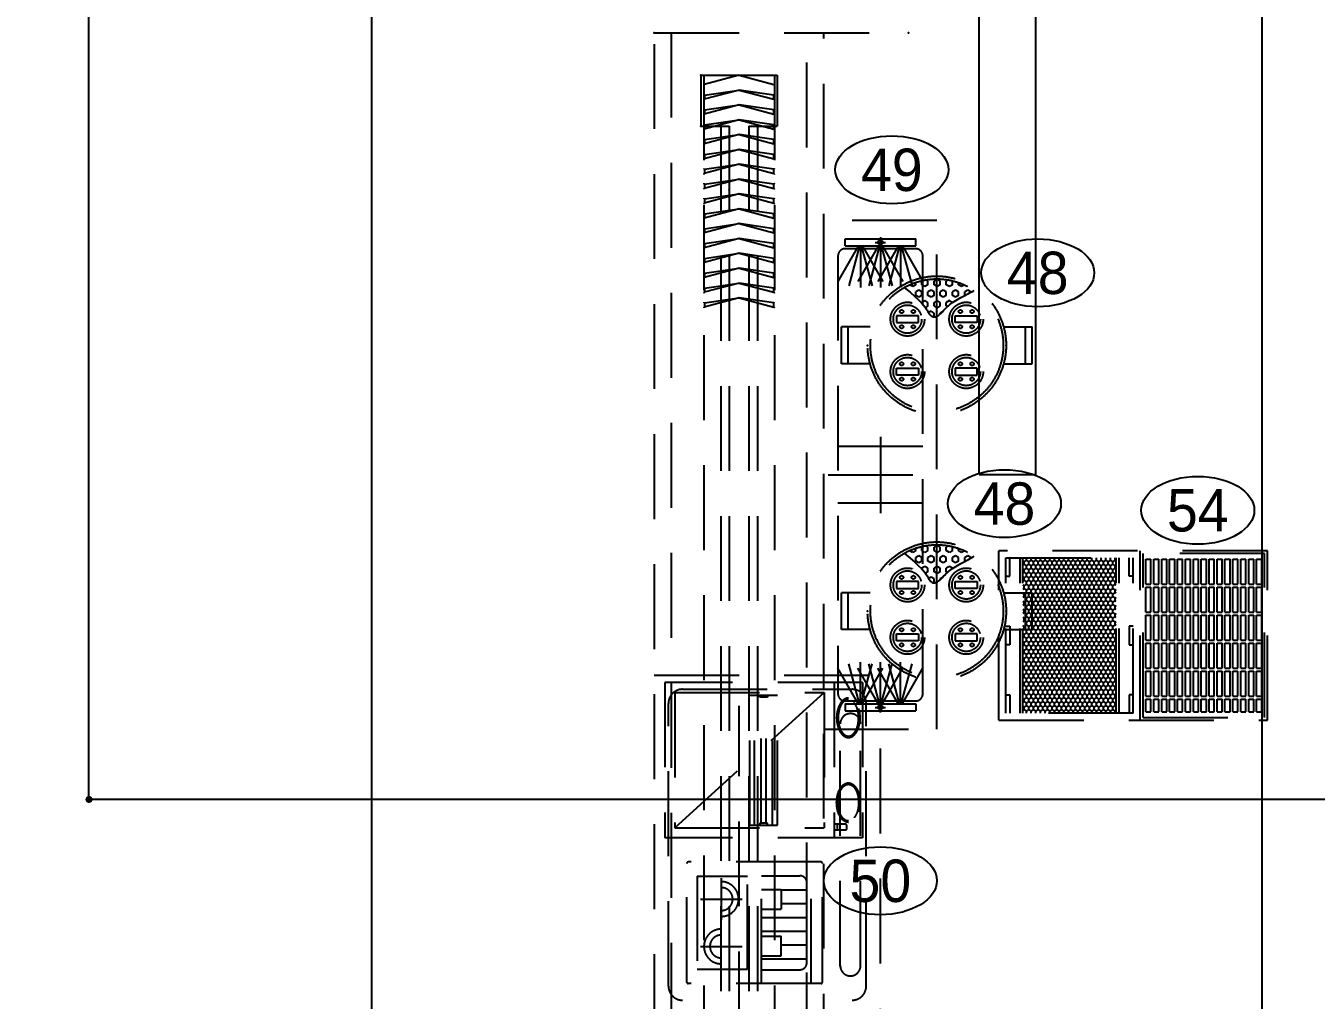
# Model space of a CAD drawing. Header units: millimetres. Extents: x 0 to 253659, y 0 to 59400.
# Drawn here: x 50775 to 55341, y 40899 to 44347 of the extents above; entities that cross this region are included whole.
import ezdxf
from ezdxf.enums import TextEntityAlignment as Align

# ---------------------------------------------------------------- set-up
doc = ezdxf.new("R2010")
doc.units = ezdxf.units.MM
doc.header["$LTSCALE"] = 200
doc.header["$MEASUREMENT"] = 0
doc.linetypes.add('HID', pattern=[2.3, 1.5, -0.8])
doc.layers.get('0').update_dxf_attribs({"linetype": 'CONTINUOUS'})
doc.layers.get('DEFPOINTS').update_dxf_attribs({"linetype": 'CONTINUOUS'})
for name, color, linetype in [('1', 1, 'CONTINUOUS'), ('DIM', 6, 'CONTINUOUS'), ('TR', 6, 'CONTINUOUS'), ('주방기구(기존)', 8, 'HID'), ('주방기구-기호', 9, 'CONTINUOUS')]:
    doc.layers.add(name, color=color, linetype=linetype)
doc.layers.add('x', color=161, linetype='CONTINUOUS', plot=False)
doc.styles.get("Standard").update_dxf_attribs({"font": ''})
doc.styles.add('돋움체', font='gulim.ttc')
doc.styles.get('Standard').set_extended_font_data('Gulim')
doc.dimstyles.new('50-1', dxfattribs={"dimscale": 50, "dimtxt": 3, "dimasz": 0.5, "dimexe": 0, "dimexo": 0, "dimgap": 1, "dimtad": 1, "dimdec": 0, "dimzin": 0, "dimdsep": 46, "dimtxsty": '돋움체', "dimblk1": 'DOT', "dimblk2": 'DOT', "dimsah": 1, "dimcen": 0.5, "dimdle": 1.5, "dimclrd": 4, "dimclre": 4, "dimclrt": 7, "dimadec": 0, "dimazin": 0, "dimtfac": 1, "dimtdec": 0, "dimtix": 1, "dimtmove": 2, "dimatfit": 3, "dimfxl": 1, "dimtolj": 1, "dimtzin": 0, "dimarcsym": 0})

# ---------------------------------------------------------------- blocks, each defined once
blk = doc.blocks.new('_DOT')
at = {"color": 0, "linetype": 'ByBlock'}
blk.add_line((-0.5, 0), (-1, 0), dxfattribs=at)
at = {"color": 0, "linetype": 'ByBlock', "const_width": 0.5}
blk.add_lwpolyline([(-0.25, 0, 1), (0.25, 0, 1)], format="xyb", close=True, dxfattribs=at)
blk = doc.blocks.new('*D6318')
at = {"layer": 'DEFPOINTS', "color": 0}
for p in [(50998.9, 49609.7), (51998.9, 49609.7), (51998.9, 41609.7)]:
    blk.add_point(p, dxfattribs=at)
at = {"layer": 'DIM', "color": 4, "lineweight": -2}
for p, q in [((51998.9, 49609.7), (50998.9, 49609.7)), ((50998.9, 41634.7), (50998.9, 49584.7)), ((51998.9, 41609.7), (50998.9, 41609.7))]:
    blk.add_line(p, q, dxfattribs=at)
at = {"layer": 'DIM', "color": 4, "linetype": 'ByBlock', "lineweight": -2, "xscale": 25, "yscale": 25, "zscale": 25}
for p, rotation in [((50998.9, 49609.7), 90), ((50998.9, 41609.7), 270)]:
    blk.add_blockref('_DOT', p, dxfattribs=dict(at, rotation=rotation))
at = {"layer": 'DIM', "color": 7, "insert": (50873.8, 45609.7), "char_height": 150, "attachment_point": 5, "rotation": 90, "style": '돋움체'}
blk.add_mtext('\\A1;8000', dxfattribs=at)
blk = doc.blocks.new('번호48', base_point=(180400.3, 159032.8))
at = {"color": 4}
blk.add_ellipse((180400.3, 159032.8), major_axis=(200, 0), ratio=0.6, dxfattribs=at)
blk.add_text('48', height=150).set_placement((180400.3, 159032.8), align=Align.MIDDLE_CENTER)
blk = doc.blocks.new('번호49', base_point=(180400.4, 159515.1))
at = {"color": 4}
blk.add_ellipse((180400.4, 159515.1), major_axis=(200, 0), ratio=0.6, dxfattribs=at)
blk.add_text('49', height=150).set_placement((180400.4, 159515.1), align=Align.MIDDLE_CENTER)
blk = doc.blocks.new('번호50', base_point=(180000.4, 157877.1))
at = {"color": 4}
blk.add_ellipse((180000.4, 157877.1), major_axis=(200, 0), ratio=0.6, dxfattribs=at)
blk.add_text('50', height=150).set_placement((180000.4, 157877.1), align=Align.MIDDLE_CENTER)
blk = doc.blocks.new('번호54', base_point=(180894.8, 159446.8))
at = {"color": 4}
blk.add_ellipse((180894.8, 159446.8), major_axis=(200, 0), ratio=0.6, dxfattribs=at)
blk.add_text('54', height=150).set_placement((180894.8, 159446.8), align=Align.MIDDLE_CENTER)

msp = doc.modelspace()

# ---------------------------------------------------------------- hatches: boundary and pattern name
at = {"layer": '주방기구(기존)'}
h = msp.add_hatch(dxfattribs=at)
h.set_pattern_fill('HEX', color=256, scale=100, angle=90, style=0)
h.set_pattern_definition([(90, (53815.71, 41968.07), (-21.65064, 1e-15), [12.5, -25]), (210, (53815.71, 41968.07), (10.82532, -18.75), [12.5, -25]), (150, (53815.71, 41980.57), (-10.82532, -18.75), [12.5, -25])])
h.paths.add_polyline_path([(53883.458, 43421.012), (53904.375, 43403.825), (53921.097, 43389.3), (53934.176, 43377.127), (53944.166, 43366.996), (53951.62, 43358.597), (53957.091, 43351.619), (53961.131, 43345.752), (53964.295, 43340.686), (53967.053, 43336.162), (53969.553, 43332.123), (53971.864, 43328.564), (53974.05, 43325.48), (53976.179, 43322.864), (53978.319, 43320.712), (53980.535, 43319.018), (53982.894, 43317.777), (53985.449, 43316.985), (53988.197, 43316.651), (53991.117, 43316.783), (53994.191, 43317.391), (53997.402, 43318.487), (54000.729, 43320.078), (54004.156, 43322.176), (54007.662, 43324.79), (54011.235, 43327.912), (54014.889, 43331.465), (54018.641, 43335.354), (54022.511, 43339.482), (54026.516, 43343.755), (54030.676, 43348.077), (54035.008, 43352.353), (54039.533, 43356.488), (54044.266, 43360.41), (54049.217, 43364.14), (54054.395, 43367.725), (54059.808, 43371.209), (54065.465, 43374.639), (54071.372, 43378.059), (54077.54, 43381.516), (54083.975, 43385.054), (54090.656, 43388.697), (54097.441, 43392.383), (54104.159, 43396.026), (54110.638, 43399.542), (54116.706, 43402.846), (54122.192, 43405.852), (54126.924, 43408.477), (54130.73, 43410.635, 0.15024109), (53998.718, 43451.219, 0.12886223), (53883.458, 43421.012)])
h = msp.add_hatch(dxfattribs=at)
h.set_pattern_fill('HEX', color=256, scale=100, angle=90, style=0)
h.set_pattern_definition([(90, (53815.71, 41027.59), (-21.65064, 1e-15), [12.5, -25]), (210, (53815.71, 41027.59), (10.82532, -18.75), [12.5, -25]), (150, (53815.71, 41040.09), (-10.82532, -18.75), [12.5, -25])])
h.paths.add_polyline_path([(53883.458, 42480.531), (53904.375, 42463.344), (53921.097, 42448.82), (53934.176, 42436.647), (53944.166, 42426.516), (53951.62, 42418.116), (53957.091, 42411.138), (53961.131, 42405.271), (53964.295, 42400.205), (53967.053, 42395.681), (53969.553, 42391.642), (53971.864, 42388.083), (53974.05, 42384.999), (53976.179, 42382.384), (53978.319, 42380.232), (53980.535, 42378.538), (53982.894, 42377.296), (53985.449, 42376.505), (53988.197, 42376.17), (53991.117, 42376.302), (53994.191, 42376.911), (53997.402, 42378.006), (54000.729, 42379.598), (54004.156, 42381.695), (54007.662, 42384.309), (54011.235, 42387.432), (54014.889, 42390.985), (54018.641, 42394.873), (54022.511, 42399.001), (54026.516, 42403.274), (54030.676, 42407.596), (54035.008, 42411.873), (54039.533, 42416.007), (54044.266, 42419.929), (54049.217, 42423.66), (54054.395, 42427.244), (54059.808, 42430.729), (54065.465, 42434.158), (54071.372, 42437.579), (54077.54, 42441.035), (54083.975, 42444.573), (54090.656, 42448.217), (54097.441, 42451.902), (54104.159, 42455.546), (54110.638, 42459.062), (54116.706, 42462.365), (54122.192, 42465.372), (54126.924, 42467.997), (54130.73, 42470.155, 0.15024109), (53998.718, 42510.738, 0.12886223), (53883.458, 42480.531)])
h = msp.add_hatch(dxfattribs=at)
h.set_pattern_fill('HONEY', color=256, scale=3, angle=90, style=0)
h.set_pattern_definition([(90, (55973.923, 40383.626), (-8.24889, 14.2875), [9.525, -19.05]), (210, (55973.923, 40383.626), (-8.248893, -14.287498), [9.525, -19.05]), (150, (55973.923, 40383.626), (-16.497783, 2e-06), [-19.05, 9.525])])
h.paths.add_polyline_path([(54633.187, 42464.695), (54303.187, 42464.695), (54303.187, 41914.695), (54633.187, 41914.695), (54633.187, 42464.695)])

# ---------------------------------------------------------------- linework, layer by layer
at = {"layer": '1'}
for p, q in [((55148.859, 53409.695), (55148.859, 39609.695)), ((73898.859, 41609.695), (51998.859, 41609.695))]:
    msp.add_line(p, q, dxfattribs=at)
at = {"layer": 'TR'}
for p, q in [((54348.859, 42759.695), (54348.859, 50159.695)), ((54148.859, 42759.695), (54148.859, 45059.695)), ((54148.859, 42759.695), (54348.859, 42759.695))]:
    msp.add_line(p, q, dxfattribs=at)
at = {"layer": 'x'}
msp.add_lwpolyline([(73898.859, 40609.695), (73898.859, 53409.695), (51998.859, 53409.695), (51998.859, 40609.695), (73898.859, 40609.695)], dxfattribs=at)
at = {"layer": '주방기구(기존)'}
for p, q in [((52998.859, 46121.787), (52998.859, 38321.787)), ((53898.859, 46121.787), (53898.859, 44321.787)), ((52998.859, 44321.787), (53898.859, 44321.787)), ((53058.859, 44321.787), (53058.859, 38396.787)), ((53538.859, 38396.787), (53538.859, 44321.787)), ((53598.859, 38321.787), (53598.859, 44321.787)), ((53163.859, 44171.787), (53163.859, 43991.787)), ((53163.859, 44171.787), (53433.859, 44171.787)), ((53173.859, 44171.787), (53173.859, 38471.787)), ((53298.859, 44171.787), (53175.512, 44139.163)), ((53298.859, 44171.787), (53422.206, 44139.163)), ((53423.859, 44171.787), (53423.859, 38471.787)), ((53433.859, 44171.787), (53433.859, 43991.787)), ((53298.859, 44119.287), (53175.512, 44086.663)), ((53176.051, 44101.542), (53298.859, 44119.287)), ((53298.859, 44119.287), (53422.206, 44086.663)), ((53421.667, 44101.542), (53298.859, 44119.287)), ((53298.859, 44066.787), (53175.512, 44034.163)), ((53176.051, 44049.042), (53298.859, 44066.787)), ((53176.859, 44101.659), (53176.859, 44087.019)), ((53421.667, 44049.042), (53298.859, 44066.787)), ((53298.859, 44066.787), (53422.206, 44034.163)), ((53420.859, 44101.659), (53420.859, 44087.019)), ((53298.859, 44014.287), (53175.512, 43981.663)), ((53176.051, 43996.542), (53298.859, 44014.287)), ((53176.859, 44049.159), (53176.859, 44034.519)), ((53421.667, 43996.542), (53298.859, 44014.287)), ((53298.859, 44014.287), (53422.206, 43981.663)), ((53420.859, 44049.159), (53420.859, 44034.519)), ((53163.859, 43991.787), (53263.859, 43991.787)), ((53176.859, 43996.659), (53176.859, 43982.019)), ((53233.859, 43991.787), (53233.859, 38471.787)), ((53263.859, 43991.787), (53263.859, 38471.787)), ((53333.859, 43991.787), (53333.859, 38471.787)), ((53333.859, 43991.787), (53433.859, 43991.787)), ((53363.859, 43991.787), (53363.859, 38471.787)), ((53420.859, 43996.659), (53420.859, 43982.019)), ((53298.859, 43961.787), (53175.512, 43929.163)), ((53176.051, 43944.042), (53298.859, 43961.787)), ((53176.859, 43944.159), (53176.859, 43929.519)), ((53298.859, 43961.787), (53422.206, 43929.163)), ((53421.667, 43944.042), (53298.859, 43961.787)), ((53420.859, 43944.159), (53420.859, 43929.519)), ((53298.859, 43909.287), (53175.512, 43876.663)), ((53176.051, 43891.542), (53298.859, 43909.287)), ((53176.859, 43891.659), (53176.859, 43877.019)), ((53421.667, 43891.542), (53298.859, 43909.287)), ((53298.859, 43909.287), (53422.206, 43876.663)), ((53420.859, 43891.659), (53420.859, 43877.019)), ((53298.859, 43856.787), (53175.512, 43824.163)), ((53176.051, 43839.042), (53298.859, 43856.787)), ((53176.859, 43839.159), (53176.859, 43824.519)), ((53421.667, 43839.042), (53298.859, 43856.787)), ((53298.859, 43856.787), (53422.206, 43824.163)), ((53420.859, 43839.159), (53420.859, 43824.519)), ((53298.859, 43804.287), (53175.512, 43771.663)), ((53176.051, 43786.542), (53298.859, 43804.287)), ((53176.859, 43786.659), (53176.859, 43772.019)), ((53298.859, 43804.287), (53422.206, 43771.663)), ((53421.667, 43786.542), (53298.859, 43804.287)), ((53420.859, 43786.659), (53420.859, 43772.019)), ((53298.859, 43751.787), (53175.512, 43719.163)), ((53176.051, 43734.042), (53298.859, 43751.787)), ((53298.859, 43751.787), (53422.206, 43719.163)), ((53421.667, 43734.042), (53298.859, 43751.787)), ((53298.859, 43699.287), (53175.512, 43666.663)), ((53176.051, 43681.542), (53298.859, 43699.287)), ((53176.859, 43734.159), (53176.859, 43719.519)), ((53421.667, 43681.542), (53298.859, 43699.287)), ((53298.859, 43699.287), (53422.206, 43666.663)), ((53420.859, 43734.159), (53420.859, 43719.519)), ((53298.859, 43646.787), (53175.512, 43614.163)), ((53176.051, 43629.042), (53298.859, 43646.787)), ((53176.859, 43681.659), (53176.859, 43667.019)), ((53421.667, 43629.042), (53298.859, 43646.787)), ((53298.859, 43646.787), (53422.206, 43614.163)), ((53420.859, 43681.659), (53420.859, 43667.019)), ((53998.859, 43657.947), (53598.859, 43657.947)), ((53998.859, 41857.947), (53998.859, 43657.947)), ((53176.859, 43629.159), (53176.859, 43614.519)), ((53420.859, 43629.159), (53420.859, 43614.519)), ((53298.859, 43594.287), (53175.512, 43561.663)), ((53176.051, 43576.542), (53298.859, 43594.287)), ((53176.859, 43576.659), (53176.859, 43562.019)), ((53298.859, 43594.287), (53422.206, 43561.663)), ((53421.667, 43576.542), (53298.859, 43594.287)), ((53420.859, 43576.659), (53420.859, 43562.019)), ((53721.77, 43569.621), (53648.274, 43442.323)), ((53673.859, 43567.946), (53673.859, 43592.946)), ((53673.859, 43592.946), (53923.859, 43592.946)), ((53673.859, 43567.946), (53923.859, 43567.946)), ((53923.859, 43557.946), (53673.859, 43557.946)), ((53724.785, 43568.372), (53686.741, 43426.39)), ((53792.609, 43569.621), (53719.114, 43442.323)), ((53728.02, 43567.946), (53728.02, 43420.955)), ((53731.255, 43568.372), (53769.299, 43426.39)), ((53734.27, 43569.621), (53807.765, 43442.323)), ((53795.624, 43568.372), (53757.58, 43426.39)), ((53780.859, 43580.446), (53816.859, 43580.446)), ((53863.448, 43569.621), (53789.953, 43442.323)), ((53798.859, 43598.446), (53798.859, 43420.955)), ((53802.094, 43568.372), (53840.138, 43426.39)), ((53805.109, 43569.621), (53878.604, 43442.323)), ((53866.463, 43568.372), (53828.419, 43426.39)), ((53869.698, 43567.946), (53869.698, 43420.955)), ((53872.933, 43568.372), (53910.977, 43426.39)), ((53875.948, 43569.621), (53949.444, 43442.323)), ((53923.859, 43567.946), (53923.859, 43592.946)), ((53298.859, 43541.787), (53175.512, 43509.163)), ((53176.051, 43524.042), (53298.859, 43541.787)), ((53176.859, 43524.159), (53176.859, 43509.519)), ((53421.667, 43524.042), (53298.859, 43541.787)), ((53298.859, 43541.787), (53422.206, 43509.163)), ((53420.859, 43524.159), (53420.859, 43509.519)), ((53648.859, 43532.946), (53648.859, 41982.948)), ((53948.859, 41982.948), (53948.859, 43532.946)), ((53298.859, 43489.287), (53175.512, 43456.663)), ((53176.051, 43471.542), (53298.859, 43489.287)), ((53176.859, 43471.659), (53176.859, 43457.019)), ((53298.859, 43489.287), (53422.206, 43456.663)), ((53421.667, 43471.542), (53298.859, 43489.287)), ((53420.859, 43471.659), (53420.859, 43457.019)), ((53298.859, 43436.787), (53175.512, 43404.163)), ((53176.051, 43419.042), (53298.859, 43436.787)), ((53176.859, 43419.159), (53176.859, 43404.519)), ((53298.859, 43436.787), (53422.206, 43404.163)), ((53421.667, 43419.042), (53298.859, 43436.787)), ((53420.859, 43419.159), (53420.859, 43404.519)), ((53298.859, 43384.287), (53175.512, 43351.663)), ((53176.051, 43366.542), (53298.859, 43384.287)), ((53421.667, 43366.542), (53298.859, 43384.287)), ((53298.859, 43384.287), (53422.206, 43351.663)), ((53176.859, 43366.659), (53176.859, 43352.019)), ((53420.859, 43366.659), (53420.859, 43352.019)), ((53660.928, 43151.108), (53660.928, 43281.329)), ((53762.528, 43281.329), (53660.928, 43281.329)), ((53685.428, 43151.108), (53685.428, 43281.329)), ((54234.908, 43281.329), (54336.507, 43281.329)), ((54312.007, 43151.108), (54312.007, 43281.329)), ((54336.507, 43151.108), (54336.507, 43281.329)), ((53762.528, 43151.108), (53660.928, 43151.108)), ((54234.908, 43151.108), (54336.507, 43151.108)), ((53798.859, 42892.947), (53798.859, 42622.947)), ((53948.859, 42857.947), (53648.859, 42857.947)), ((53613.859, 42757.947), (53983.859, 42757.947)), ((53948.859, 42657.947), (53648.859, 42657.947)), ((54218.187, 41889.695), (54218.187, 42489.695)), ((55168.187, 42489.695), (54218.187, 42489.695)), ((54243.187, 42464.695), (54693.187, 42464.695)), ((54243.187, 41914.695), (54243.187, 42464.695)), ((54257.489, 42399.123), (54257.489, 42464.695)), ((54293.187, 41914.695), (54293.187, 42464.695)), ((54303.187, 41914.695), (54303.187, 42464.695)), ((54633.187, 41914.695), (54633.187, 42464.695)), ((54643.187, 41914.695), (54643.187, 42464.695)), ((54678.886, 42399.123), (54678.886, 42464.695)), ((54693.187, 41914.695), (54693.187, 42464.695)), ((54718.187, 41889.695), (54718.187, 42489.695)), ((54728.187, 41899.695), (54728.187, 42479.695)), ((55158.187, 42479.695), (54728.187, 42479.695)), ((54738.187, 42459.695), (54756.187, 42459.695)), ((54738.187, 42370.695), (54738.187, 42459.695)), ((54756.187, 42370.695), (54756.187, 42459.695)), ((54766.187, 42459.695), (54784.187, 42459.695)), ((54766.187, 42370.695), (54766.187, 42459.695)), ((54784.187, 42370.695), (54784.187, 42459.695)), ((54794.187, 42459.695), (54812.187, 42459.695)), ((54794.187, 42370.695), (54794.187, 42459.695)), ((54812.187, 42370.695), (54812.187, 42459.695)), ((54822.187, 42459.695), (54840.187, 42459.695)), ((54822.187, 42370.695), (54822.187, 42459.695)), ((54840.187, 42370.695), (54840.187, 42459.695)), ((54850.187, 42459.695), (54868.187, 42459.695)), ((54850.187, 42370.695), (54850.187, 42459.695)), ((54868.187, 42370.695), (54868.187, 42459.695)), ((54878.187, 42459.695), (54896.187, 42459.695)), ((54878.187, 42370.695), (54878.187, 42459.695)), ((54896.187, 42370.695), (54896.187, 42459.695)), ((54906.187, 42459.695), (54924.187, 42459.695)), ((54906.187, 42370.695), (54906.187, 42459.695)), ((54924.187, 42370.695), (54924.187, 42459.695)), ((54934.187, 42459.695), (54952.187, 42459.695)), ((54934.187, 42370.695), (54934.187, 42459.695)), ((54952.187, 42370.695), (54952.187, 42459.695)), ((54962.187, 42459.695), (54980.187, 42459.695)), ((54962.187, 42370.695), (54962.187, 42459.695)), ((54980.187, 42370.695), (54980.187, 42459.695)), ((54990.187, 42459.695), (55008.187, 42459.695)), ((54990.187, 42370.695), (54990.187, 42459.695)), ((55008.187, 42370.695), (55008.187, 42459.695)), ((55018.187, 42459.695), (55036.187, 42459.695)), ((55018.187, 42370.695), (55018.187, 42459.695)), ((55036.187, 42370.695), (55036.187, 42459.695)), ((55046.187, 42459.695), (55064.187, 42459.695)), ((55046.187, 42370.695), (55046.187, 42459.695)), ((55064.187, 42370.695), (55064.187, 42459.695)), ((55074.187, 42459.695), (55092.187, 42459.695)), ((55074.187, 42370.695), (55074.187, 42459.695)), ((55092.187, 42370.695), (55092.187, 42459.695)), ((55102.187, 42459.695), (55120.187, 42459.695)), ((55102.187, 42370.695), (55102.187, 42459.695)), ((55120.187, 42370.695), (55120.187, 42459.695)), ((55130.187, 42459.695), (55148.187, 42459.695)), ((55130.187, 42370.695), (55130.187, 42459.695)), ((55148.187, 42370.695), (55148.187, 42459.695)), ((55158.187, 41899.695), (55158.187, 42479.695)), ((55168.187, 41889.695), (55168.187, 42489.695)), ((54243.187, 42399.123), (54257.489, 42399.123)), ((54693.187, 42399.123), (54678.886, 42399.123)), ((54738.187, 42370.695), (54756.187, 42370.695)), ((54766.187, 42370.695), (54784.187, 42370.695)), ((54794.187, 42370.695), (54812.187, 42370.695)), ((54822.187, 42370.695), (54840.187, 42370.695)), ((54850.187, 42370.695), (54868.187, 42370.695)), ((54878.187, 42370.695), (54896.187, 42370.695)), ((54906.187, 42370.695), (54924.187, 42370.695)), ((54934.187, 42370.695), (54952.187, 42370.695)), ((54962.187, 42370.695), (54980.187, 42370.695)), ((54990.187, 42370.695), (55008.187, 42370.695)), ((55018.187, 42370.695), (55036.187, 42370.695)), ((55046.187, 42370.695), (55064.187, 42370.695)), ((55074.187, 42370.695), (55092.187, 42370.695)), ((55102.187, 42370.695), (55120.187, 42370.695)), ((55130.187, 42370.695), (55148.187, 42370.695)), ((53660.928, 42210.628), (53660.928, 42340.848)), ((53762.528, 42340.848), (53660.928, 42340.848)), ((53685.428, 42210.628), (53685.428, 42340.848)), ((54234.908, 42340.848), (54336.507, 42340.848)), ((54312.007, 42210.628), (54312.007, 42340.848)), ((54336.507, 42210.628), (54336.507, 42340.848)), ((54738.187, 42360.695), (54756.187, 42360.695)), ((54738.187, 42271.695), (54738.187, 42360.695)), ((54756.187, 42271.695), (54756.187, 42360.695)), ((54766.187, 42360.695), (54784.187, 42360.695)), ((54766.187, 42271.695), (54766.187, 42360.695)), ((54784.187, 42271.695), (54784.187, 42360.695)), ((54794.187, 42360.695), (54812.187, 42360.695)), ((54794.187, 42271.695), (54794.187, 42360.695)), ((54812.187, 42271.695), (54812.187, 42360.695)), ((54822.187, 42360.695), (54840.187, 42360.695)), ((54822.187, 42271.695), (54822.187, 42360.695)), ((54840.187, 42271.695), (54840.187, 42360.695)), ((54850.187, 42360.695), (54868.187, 42360.695)), ((54850.187, 42271.695), (54850.187, 42360.695)), ((54868.187, 42271.695), (54868.187, 42360.695)), ((54878.187, 42360.695), (54896.187, 42360.695)), ((54878.187, 42271.695), (54878.187, 42360.695)), ((54896.187, 42271.695), (54896.187, 42360.695)), ((54906.187, 42360.695), (54924.187, 42360.695)), ((54906.187, 42271.695), (54906.187, 42360.695)), ((54924.187, 42271.695), (54924.187, 42360.695)), ((54934.187, 42360.695), (54952.187, 42360.695)), ((54934.187, 42271.695), (54934.187, 42360.695)), ((54952.187, 42271.695), (54952.187, 42360.695)), ((54962.187, 42360.695), (54980.187, 42360.695)), ((54962.187, 42271.695), (54962.187, 42360.695)), ((54980.187, 42271.695), (54980.187, 42360.695)), ((54990.187, 42360.695), (55008.187, 42360.695)), ((54990.187, 42271.695), (54990.187, 42360.695)), ((55008.187, 42271.695), (55008.187, 42360.695)), ((55018.187, 42360.695), (55036.187, 42360.695)), ((55018.187, 42271.695), (55018.187, 42360.695)), ((55036.187, 42271.695), (55036.187, 42360.695)), ((55046.187, 42360.695), (55064.187, 42360.695)), ((55046.187, 42271.695), (55046.187, 42360.695)), ((55064.187, 42271.695), (55064.187, 42360.695)), ((55074.187, 42360.695), (55092.187, 42360.695)), ((55074.187, 42271.695), (55074.187, 42360.695)), ((55092.187, 42271.695), (55092.187, 42360.695)), ((55102.187, 42360.695), (55120.187, 42360.695)), ((55102.187, 42271.695), (55102.187, 42360.695)), ((55120.187, 42271.695), (55120.187, 42360.695)), ((55130.187, 42360.695), (55148.187, 42360.695)), ((55130.187, 42271.695), (55130.187, 42360.695)), ((55148.187, 42271.695), (55148.187, 42360.695)), ((54738.187, 42271.695), (54756.187, 42271.695)), ((54738.187, 42261.695), (54756.187, 42261.695)), ((54738.187, 42172.695), (54738.187, 42261.695)), ((54756.187, 42172.695), (54756.187, 42261.695)), ((54766.187, 42271.695), (54784.187, 42271.695)), ((54766.187, 42261.695), (54784.187, 42261.695)), ((54766.187, 42172.695), (54766.187, 42261.695)), ((54784.187, 42172.695), (54784.187, 42261.695)), ((54794.187, 42271.695), (54812.187, 42271.695)), ((54794.187, 42261.695), (54812.187, 42261.695)), ((54794.187, 42172.695), (54794.187, 42261.695)), ((54812.187, 42172.695), (54812.187, 42261.695)), ((54822.187, 42271.695), (54840.187, 42271.695)), ((54822.187, 42261.695), (54840.187, 42261.695)), ((54822.187, 42172.695), (54822.187, 42261.695)), ((54840.187, 42172.695), (54840.187, 42261.695)), ((54850.187, 42271.695), (54868.187, 42271.695)), ((54850.187, 42261.695), (54868.187, 42261.695)), ((54850.187, 42172.695), (54850.187, 42261.695)), ((54868.187, 42172.695), (54868.187, 42261.695)), ((54878.187, 42271.695), (54896.187, 42271.695)), ((54878.187, 42261.695), (54896.187, 42261.695)), ((54878.187, 42172.695), (54878.187, 42261.695)), ((54896.187, 42172.695), (54896.187, 42261.695)), ((54906.187, 42271.695), (54924.187, 42271.695)), ((54906.187, 42261.695), (54924.187, 42261.695)), ((54906.187, 42172.695), (54906.187, 42261.695)), ((54924.187, 42172.695), (54924.187, 42261.695)), ((54934.187, 42271.695), (54952.187, 42271.695)), ((54934.187, 42261.695), (54952.187, 42261.695)), ((54934.187, 42172.695), (54934.187, 42261.695)), ((54952.187, 42172.695), (54952.187, 42261.695)), ((54962.187, 42271.695), (54980.187, 42271.695)), ((54962.187, 42261.695), (54980.187, 42261.695)), ((54962.187, 42172.695), (54962.187, 42261.695)), ((54980.187, 42172.695), (54980.187, 42261.695)), ((54990.187, 42271.695), (55008.187, 42271.695)), ((54990.187, 42261.695), (55008.187, 42261.695)), ((54990.187, 42172.695), (54990.187, 42261.695)), ((55008.187, 42172.695), (55008.187, 42261.695)), ((55018.187, 42271.695), (55036.187, 42271.695)), ((55018.187, 42261.695), (55036.187, 42261.695)), ((55018.187, 42172.695), (55018.187, 42261.695)), ((55036.187, 42172.695), (55036.187, 42261.695)), ((55046.187, 42271.695), (55064.187, 42271.695)), ((55046.187, 42261.695), (55064.187, 42261.695)), ((55046.187, 42172.695), (55046.187, 42261.695)), ((55064.187, 42172.695), (55064.187, 42261.695)), ((55074.187, 42271.695), (55092.187, 42271.695)), ((55074.187, 42261.695), (55092.187, 42261.695)), ((55074.187, 42172.695), (55074.187, 42261.695)), ((55092.187, 42172.695), (55092.187, 42261.695)), ((55102.187, 42271.695), (55120.187, 42271.695)), ((55102.187, 42261.695), (55120.187, 42261.695)), ((55102.187, 42172.695), (55102.187, 42261.695)), ((55120.187, 42172.695), (55120.187, 42261.695)), ((55130.187, 42271.695), (55148.187, 42271.695)), ((55130.187, 42261.695), (55148.187, 42261.695)), ((55130.187, 42172.695), (55130.187, 42261.695)), ((55148.187, 42172.695), (55148.187, 42261.695)), ((53762.528, 42210.628), (53660.928, 42210.628)), ((54234.908, 42210.628), (54336.507, 42210.628)), ((54243.187, 42222.482), (54257.489, 42222.482)), ((54257.489, 42222.482), (54257.489, 42156.909)), ((54693.187, 42222.482), (54678.886, 42222.482)), ((54678.886, 42222.482), (54678.886, 42156.909)), ((54257.489, 42156.909), (54243.187, 42156.909)), ((54678.886, 42156.909), (54693.187, 42156.909)), ((54738.187, 42172.695), (54756.187, 42172.695)), ((54738.187, 42162.695), (54756.187, 42162.695)), ((54738.187, 42073.695), (54738.187, 42162.695)), ((54756.187, 42073.695), (54756.187, 42162.695)), ((54766.187, 42172.695), (54784.187, 42172.695)), ((54766.187, 42162.695), (54784.187, 42162.695)), ((54766.187, 42073.695), (54766.187, 42162.695)), ((54784.187, 42073.695), (54784.187, 42162.695)), ((54794.187, 42172.695), (54812.187, 42172.695)), ((54794.187, 42162.695), (54812.187, 42162.695)), ((54794.187, 42073.695), (54794.187, 42162.695)), ((54812.187, 42073.695), (54812.187, 42162.695)), ((54822.187, 42172.695), (54840.187, 42172.695)), ((54822.187, 42162.695), (54840.187, 42162.695)), ((54822.187, 42073.695), (54822.187, 42162.695)), ((54840.187, 42073.695), (54840.187, 42162.695)), ((54850.187, 42172.695), (54868.187, 42172.695)), ((54850.187, 42162.695), (54868.187, 42162.695)), ((54850.187, 42073.695), (54850.187, 42162.695)), ((54868.187, 42073.695), (54868.187, 42162.695)), ((54878.187, 42172.695), (54896.187, 42172.695)), ((54878.187, 42162.695), (54896.187, 42162.695)), ((54878.187, 42073.695), (54878.187, 42162.695)), ((54896.187, 42073.695), (54896.187, 42162.695)), ((54906.187, 42172.695), (54924.187, 42172.695)), ((54906.187, 42073.695), (54906.187, 42162.695)), ((54906.187, 42162.695), (54924.187, 42162.695)), ((54924.187, 42073.695), (54924.187, 42162.695)), ((54934.187, 42172.695), (54952.187, 42172.695)), ((54934.187, 42162.695), (54952.187, 42162.695)), ((54934.187, 42073.695), (54934.187, 42162.695)), ((54952.187, 42073.695), (54952.187, 42162.695)), ((54962.187, 42172.695), (54980.187, 42172.695)), ((54962.187, 42162.695), (54980.187, 42162.695)), ((54962.187, 42073.695), (54962.187, 42162.695)), ((54980.187, 42073.695), (54980.187, 42162.695)), ((54990.187, 42172.695), (55008.187, 42172.695)), ((54990.187, 42162.695), (55008.187, 42162.695)), ((54990.187, 42073.695), (54990.187, 42162.695)), ((55008.187, 42073.695), (55008.187, 42162.695)), ((55018.187, 42172.695), (55036.187, 42172.695)), ((55018.187, 42162.695), (55036.187, 42162.695)), ((55018.187, 42073.695), (55018.187, 42162.695)), ((55036.187, 42073.695), (55036.187, 42162.695)), ((55046.187, 42172.695), (55064.187, 42172.695)), ((55046.187, 42162.695), (55064.187, 42162.695)), ((55046.187, 42073.695), (55046.187, 42162.695)), ((55064.187, 42073.695), (55064.187, 42162.695)), ((55074.187, 42172.695), (55092.187, 42172.695)), ((55074.187, 42162.695), (55092.187, 42162.695)), ((55074.187, 42073.695), (55074.187, 42162.695)), ((55092.187, 42073.695), (55092.187, 42162.695)), ((55102.187, 42172.695), (55120.187, 42172.695)), ((55102.187, 42162.695), (55120.187, 42162.695)), ((55102.187, 42073.695), (55102.187, 42162.695)), ((55120.187, 42073.695), (55120.187, 42162.695)), ((55130.187, 42172.695), (55148.187, 42172.695)), ((55130.187, 42162.695), (55148.187, 42162.695)), ((55130.187, 42073.695), (55130.187, 42162.695)), ((55148.187, 42073.695), (55148.187, 42162.695)), ((53728.02, 41947.948), (53728.02, 42094.939)), ((53798.859, 41917.448), (53798.859, 42094.939)), ((53869.698, 41947.948), (53869.698, 42094.939)), ((52998.859, 42049.287), (53798.859, 42049.287)), ((53721.77, 41946.273), (53648.274, 42073.571)), ((53724.785, 41947.522), (53686.741, 42089.504)), ((53792.609, 41946.273), (53719.114, 42073.571)), ((53731.255, 41947.522), (53769.299, 42089.504)), ((53734.27, 41946.273), (53807.765, 42073.571)), ((53795.624, 41947.522), (53757.58, 42089.504)), ((53863.448, 41946.273), (53789.953, 42073.571)), ((53798.859, 39649.287), (53798.859, 42049.287)), ((53802.094, 41947.522), (53840.138, 42089.504)), ((53805.109, 41946.273), (53878.604, 42073.571)), ((53866.463, 41947.522), (53828.419, 42089.504)), ((53872.933, 41947.522), (53910.977, 42089.504)), ((53875.948, 41946.273), (53949.444, 42073.571)), ((54738.187, 42073.695), (54756.187, 42073.695)), ((54738.187, 42063.695), (54756.187, 42063.695)), ((54738.187, 41974.695), (54738.187, 42063.695)), ((54756.187, 41974.695), (54756.187, 42063.695)), ((54766.187, 42073.695), (54784.187, 42073.695)), ((54766.187, 42063.695), (54784.187, 42063.695)), ((54766.187, 41974.695), (54766.187, 42063.695)), ((54784.187, 41974.695), (54784.187, 42063.695)), ((54794.187, 42073.695), (54812.187, 42073.695)), ((54794.187, 42063.695), (54812.187, 42063.695)), ((54794.187, 41974.695), (54794.187, 42063.695)), ((54812.187, 41974.695), (54812.187, 42063.695)), ((54822.187, 42073.695), (54840.187, 42073.695)), ((54822.187, 42063.695), (54840.187, 42063.695)), ((54822.187, 41974.695), (54822.187, 42063.695)), ((54840.187, 41974.695), (54840.187, 42063.695)), ((54850.187, 42073.695), (54868.187, 42073.695)), ((54850.187, 42063.695), (54868.187, 42063.695)), ((54850.187, 41974.695), (54850.187, 42063.695)), ((54868.187, 41974.695), (54868.187, 42063.695)), ((54878.187, 42073.695), (54896.187, 42073.695)), ((54878.187, 42063.695), (54896.187, 42063.695)), ((54878.187, 41974.695), (54878.187, 42063.695)), ((54896.187, 41974.695), (54896.187, 42063.695)), ((54906.187, 42073.695), (54924.187, 42073.695)), ((54906.187, 41974.695), (54906.187, 42063.695)), ((54906.187, 42063.695), (54924.187, 42063.695)), ((54924.187, 41974.695), (54924.187, 42063.695)), ((54934.187, 42073.695), (54952.187, 42073.695)), ((54934.187, 42063.695), (54952.187, 42063.695)), ((54934.187, 41974.695), (54934.187, 42063.695)), ((54952.187, 41974.695), (54952.187, 42063.695)), ((54962.187, 42073.695), (54980.187, 42073.695)), ((54962.187, 42063.695), (54980.187, 42063.695)), ((54962.187, 41974.695), (54962.187, 42063.695)), ((54980.187, 41974.695), (54980.187, 42063.695)), ((54990.187, 42073.695), (55008.187, 42073.695)), ((54990.187, 42063.695), (55008.187, 42063.695)), ((54990.187, 41974.695), (54990.187, 42063.695)), ((55008.187, 41974.695), (55008.187, 42063.695)), ((55018.187, 42073.695), (55036.187, 42073.695)), ((55018.187, 42063.695), (55036.187, 42063.695)), ((55018.187, 41974.695), (55018.187, 42063.695)), ((55036.187, 41974.695), (55036.187, 42063.695)), ((55046.187, 42073.695), (55064.187, 42073.695)), ((55046.187, 42063.695), (55064.187, 42063.695)), ((55046.187, 41974.695), (55046.187, 42063.695)), ((55064.187, 41974.695), (55064.187, 42063.695)), ((55074.187, 42073.695), (55092.187, 42073.695)), ((55074.187, 42063.695), (55092.187, 42063.695)), ((55074.187, 41974.695), (55074.187, 42063.695)), ((55092.187, 41974.695), (55092.187, 42063.695)), ((55102.187, 42073.695), (55120.187, 42073.695)), ((55102.187, 42063.695), (55120.187, 42063.695)), ((55102.187, 41974.695), (55102.187, 42063.695)), ((55120.187, 41974.695), (55120.187, 42063.695)), ((55130.187, 42073.695), (55148.187, 42073.695)), ((55130.187, 42063.695), (55148.187, 42063.695)), ((55130.187, 41974.695), (55130.187, 42063.695)), ((55148.187, 41974.695), (55148.187, 42063.695)), ((53735.728, 42023.36), (53035.728, 42023.36)), ((53035.728, 42023.36), (53035.728, 41473.36)), ((53635.728, 42023.36), (53635.728, 41473.36)), ((53735.728, 42023.36), (53735.728, 41473.36)), ((53071.442, 41987.646), (53600.013, 41987.646)), ((53071.442, 41509.074), (53600.013, 41987.646)), ((53071.442, 41987.646), (53071.442, 41509.074)), ((53098.859, 41999.287), (53698.859, 41999.287)), ((53337.114, 41978.145), (53434.342, 41978.145)), ((53337.114, 41518.575), (53337.114, 41978.145)), ((53353.989, 41518.575), (53353.989, 41978.145)), ((53371.974, 41971.265), (53371.974, 41978.145)), ((53399.482, 41971.265), (53371.974, 41971.265)), ((53377.204, 41525.455), (53377.204, 41971.265)), ((53394.252, 41525.455), (53394.252, 41971.265)), ((53399.482, 41978.145), (53399.482, 41971.265)), ((53417.466, 41518.575), (53417.466, 41978.145)), ((53434.342, 41518.575), (53434.342, 41978.145)), ((53600.013, 41987.646), (53600.013, 41509.074)), ((53673.859, 41957.948), (53923.859, 41957.948)), ((54243.187, 41980.268), (54257.489, 41980.268)), ((54257.489, 41980.268), (54257.489, 41914.695)), ((54693.187, 41980.268), (54678.886, 41980.268)), ((54678.886, 41980.268), (54678.886, 41914.695)), ((54738.187, 41974.695), (54756.187, 41974.695)), ((54738.187, 41964.695), (54756.187, 41964.695)), ((54738.187, 41919.695), (54738.187, 41964.695)), ((54756.187, 41919.695), (54756.187, 41964.695)), ((54766.187, 41974.695), (54784.187, 41974.695)), ((54766.187, 41964.695), (54784.187, 41964.695)), ((54766.187, 41919.695), (54766.187, 41964.695)), ((54784.187, 41919.695), (54784.187, 41964.695)), ((54794.187, 41974.695), (54812.187, 41974.695)), ((54794.187, 41964.695), (54812.187, 41964.695)), ((54794.187, 41919.695), (54794.187, 41964.695)), ((54812.187, 41919.695), (54812.187, 41964.695)), ((54822.187, 41974.695), (54840.187, 41974.695)), ((54822.187, 41964.695), (54840.187, 41964.695)), ((54822.187, 41919.695), (54822.187, 41964.695)), ((54840.187, 41919.695), (54840.187, 41964.695)), ((54850.187, 41974.695), (54868.187, 41974.695)), ((54850.187, 41964.695), (54868.187, 41964.695)), ((54850.187, 41919.695), (54850.187, 41964.695)), ((54868.187, 41919.695), (54868.187, 41964.695)), ((54878.187, 41974.695), (54896.187, 41974.695)), ((54878.187, 41964.695), (54896.187, 41964.695)), ((54878.187, 41919.695), (54878.187, 41964.695)), ((54896.187, 41919.695), (54896.187, 41964.695)), ((54906.187, 41974.695), (54924.187, 41974.695)), ((54906.187, 41964.695), (54924.187, 41964.695)), ((54906.187, 41919.695), (54906.187, 41964.695)), ((54924.187, 41919.695), (54924.187, 41964.695)), ((54934.187, 41974.695), (54952.187, 41974.695)), ((54934.187, 41964.695), (54952.187, 41964.695)), ((54934.187, 41919.695), (54934.187, 41964.695)), ((54952.187, 41919.695), (54952.187, 41964.695)), ((54962.187, 41974.695), (54980.187, 41974.695)), ((54962.187, 41964.695), (54980.187, 41964.695)), ((54962.187, 41919.695), (54962.187, 41964.695)), ((54980.187, 41919.695), (54980.187, 41964.695)), ((54990.187, 41974.695), (55008.187, 41974.695)), ((54990.187, 41964.695), (55008.187, 41964.695)), ((54990.187, 41919.695), (54990.187, 41964.695)), ((55008.187, 41919.695), (55008.187, 41964.695)), ((55018.187, 41974.695), (55036.187, 41974.695)), ((55018.187, 41964.695), (55036.187, 41964.695)), ((55018.187, 41919.695), (55018.187, 41964.695)), ((55036.187, 41919.695), (55036.187, 41964.695)), ((55046.187, 41974.695), (55064.187, 41974.695)), ((55046.187, 41964.695), (55064.187, 41964.695)), ((55046.187, 41919.695), (55046.187, 41964.695)), ((55064.187, 41919.695), (55064.187, 41964.695)), ((55074.187, 41974.695), (55092.187, 41974.695)), ((55074.187, 41964.695), (55092.187, 41964.695)), ((55074.187, 41919.695), (55074.187, 41964.695)), ((55092.187, 41919.695), (55092.187, 41964.695)), ((55102.187, 41974.695), (55120.187, 41974.695)), ((55102.187, 41964.695), (55120.187, 41964.695)), ((55102.187, 41919.695), (55102.187, 41964.695)), ((55120.187, 41919.695), (55120.187, 41964.695)), ((55130.187, 41974.695), (55148.187, 41974.695)), ((55130.187, 41964.695), (55148.187, 41964.695)), ((55130.187, 41919.695), (55130.187, 41964.695)), ((55148.187, 41919.695), (55148.187, 41964.695)), ((53048.859, 40949.287), (53048.859, 41949.287)), ((53298.859, 40311.503), (53298.859, 41940.344)), ((53673.859, 41947.948), (53673.859, 41922.948)), ((53673.859, 41947.948), (53923.859, 41947.948)), ((53673.859, 41922.948), (53923.859, 41922.948)), ((53748.859, 40949.287), (53748.859, 41949.287)), ((53780.859, 41935.448), (53816.859, 41935.448)), ((53923.859, 41947.948), (53923.859, 41922.948)), ((54693.187, 41914.695), (54243.187, 41914.695)), ((54738.187, 41919.695), (54756.187, 41919.695)), ((54766.187, 41919.695), (54784.187, 41919.695)), ((54794.187, 41919.695), (54812.187, 41919.695)), ((54822.187, 41919.695), (54840.187, 41919.695)), ((54850.187, 41919.695), (54868.187, 41919.695)), ((54878.187, 41919.695), (54896.187, 41919.695)), ((54906.187, 41919.695), (54924.187, 41919.695)), ((54934.187, 41919.695), (54952.187, 41919.695)), ((54962.187, 41919.695), (54980.187, 41919.695)), ((54990.187, 41919.695), (55008.187, 41919.695)), ((55018.187, 41919.695), (55036.187, 41919.695)), ((55046.187, 41919.695), (55064.187, 41919.695)), ((55074.187, 41919.695), (55092.187, 41919.695)), ((55102.187, 41919.695), (55120.187, 41919.695)), ((55130.187, 41919.695), (55148.187, 41919.695)), ((53656.859, 41021.287), (53656.859, 41877.287)), ((53728.859, 41021.287), (53728.859, 41877.287)), ((54218.187, 41889.695), (55168.187, 41889.695)), ((54728.187, 41899.695), (55158.187, 41899.695)), ((53598.859, 41857.947), (53998.859, 41857.947)), ((53071.442, 41509.074), (53600.013, 41509.074)), ((53337.114, 41518.575), (53434.342, 41518.575)), ((53399.482, 41525.455), (53371.974, 41525.455)), ((53371.974, 41525.455), (53371.974, 41518.575)), ((53399.482, 41518.575), (53399.482, 41525.455)), ((53676.561, 41521.794), (53635.728, 41521.794)), ((53635.728, 41501.794), (53676.561, 41501.794)), ((53646.221, 41521.794), (53646.221, 41501.794)), ((53679.561, 41518.794), (53679.561, 41504.794)), ((53735.728, 41473.36), (53035.728, 41473.36)), ((53113.859, 40963.287), (53113.859, 41383.287)), ((53588.859, 41388.287), (53118.859, 41388.287)), ((53378.508, 40958.287), (53378.508, 41388.287)), ((53553.859, 40958.287), (53553.859, 41388.287)), ((53593.859, 40963.287), (53593.859, 41383.287)), ((53150.502, 41338.073), (53150.502, 41008.502)), ((53150.502, 41338.073), (53328.893, 41338.073)), ((53236.028, 41330.943), (53236.028, 41183.332)), ((53328.893, 41008.502), (53328.893, 41338.073)), ((53378.508, 41339.537), (53514.312, 41339.537)), ((53378.508, 41290.787), (53448.151, 41290.787)), ((53448.151, 41290.787), (53448.151, 41221.144)), ((53448.151, 41289.787), (53538.687, 41289.787)), ((53538.687, 41031.412), (53538.687, 41315.162)), ((53162.222, 41257.137), (53309.833, 41257.137)), ((53448.151, 41241.037), (53538.687, 41241.037)), ((53378.508, 41221.144), (53448.151, 41221.144)), ((53378.508, 41192.287), (53538.687, 41192.287)), ((53236.028, 41015.632), (53236.028, 41163.243)), ((53378.508, 41143.537), (53538.687, 41143.537)), ((53378.508, 41125.43), (53448.151, 41125.43)), ((53448.151, 41055.787), (53448.151, 41125.43)), ((53448.151, 41094.787), (53538.687, 41094.787)), ((53162.222, 41089.437), (53309.833, 41089.437)), ((53378.508, 41055.787), (53448.151, 41055.787)), ((53378.508, 41046.037), (53538.687, 41046.037)), ((53150.502, 41008.502), (53328.893, 41008.502)), ((53378.508, 41007.037), (53514.312, 41007.037)), ((53588.859, 40958.287), (53118.859, 40958.287))]:
    msp.add_line(p, q, dxfattribs=at)
for points in [[(53883.458, 43421.012), (53904.375, 43403.825), (53921.097, 43389.3), (53934.176, 43377.127), (53944.166, 43366.996), (53951.62, 43358.597), (53957.091, 43351.619), (53961.131, 43345.752), (53964.295, 43340.686), (53967.053, 43336.162), (53969.553, 43332.123), (53971.864, 43328.564), (53974.05, 43325.48), (53976.179, 43322.864), (53978.319, 43320.712), (53980.535, 43319.018), (53982.894, 43317.777), (53985.449, 43316.985), (53988.197, 43316.651), (53991.117, 43316.783), (53994.191, 43317.391), (53997.402, 43318.487), (54000.729, 43320.078), (54004.156, 43322.176), (54007.662, 43324.79), (54011.235, 43327.912), (54014.889, 43331.465), (54018.641, 43335.354), (54022.511, 43339.482), (54026.516, 43343.755), (54030.676, 43348.077), (54035.008, 43352.353), (54039.533, 43356.488), (54044.266, 43360.41), (54049.217, 43364.14), (54054.395, 43367.725), (54059.808, 43371.209), (54065.465, 43374.639), (54071.372, 43378.059), (54077.54, 43381.516), (54083.975, 43385.054), (54090.656, 43388.697), (54097.441, 43392.383), (54104.159, 43396.026), (54110.638, 43399.542), (54116.706, 43402.846), (54122.192, 43405.852), (54126.924, 43408.477), (54130.73, 43410.635)], [(53883.458, 42480.531), (53904.375, 42463.344), (53921.097, 42448.82), (53934.176, 42436.647), (53944.166, 42426.516), (53951.62, 42418.116), (53957.091, 42411.138), (53961.131, 42405.271), (53964.295, 42400.205), (53967.053, 42395.681), (53969.553, 42391.642), (53971.864, 42388.083), (53974.05, 42384.999), (53976.179, 42382.384), (53978.319, 42380.232), (53980.535, 42378.538), (53982.894, 42377.296), (53985.449, 42376.505), (53988.197, 42376.17), (53991.117, 42376.302), (53994.191, 42376.911), (53997.402, 42378.006), (54000.729, 42379.598), (54004.156, 42381.695), (54007.662, 42384.309), (54011.235, 42387.432), (54014.889, 42390.985), (54018.641, 42394.873), (54022.511, 42399.001), (54026.516, 42403.274), (54030.676, 42407.596), (54035.008, 42411.873), (54039.533, 42416.007), (54044.266, 42419.929), (54049.217, 42423.66), (54054.395, 42427.244), (54059.808, 42430.729), (54065.465, 42434.158), (54071.372, 42437.579), (54077.54, 42441.035), (54083.975, 42444.573), (54090.656, 42448.217), (54097.441, 42451.902), (54104.159, 42455.546), (54110.638, 42459.062), (54116.706, 42462.365), (54122.192, 42465.372), (54126.924, 42467.997), (54130.73, 42470.155)]]:
    msp.add_lwpolyline(points, dxfattribs=at)
for points in [[(53934.02, 43296.645), (53934.02, 43321.145), (53855.62, 43321.145), (53855.62, 43296.645)], [(54063.416, 43296.645), (54063.416, 43321.145), (54141.816, 43321.145), (54141.816, 43296.645)], [(53934.02, 43135.792), (53934.02, 43111.292), (53855.62, 43111.292), (53855.62, 43135.792)], [(54063.416, 43135.792), (54063.416, 43111.292), (54141.816, 43111.292), (54141.816, 43135.792)], [(53934.02, 42356.165), (53934.02, 42380.665), (53855.62, 42380.665), (53855.62, 42356.165)], [(54063.416, 42356.165), (54063.416, 42380.665), (54141.816, 42380.665), (54141.816, 42356.165)], [(53934.02, 42195.311), (53934.02, 42170.811), (53855.62, 42170.811), (53855.62, 42195.311)], [(54063.416, 42195.311), (54063.416, 42170.811), (54141.816, 42170.811), (54141.816, 42195.311)]]:
    msp.add_lwpolyline(points, close=True, dxfattribs=at)
for centre, radius in [((53798.859, 43580.446), 8), ((53998.718, 43216.219), 245), ((53998.718, 43216.219), 235), ((53894.82, 43308.895), 60), ((53894.82, 43308.895), 50), ((53874.094, 43335.855), 6.115), ((53915.545, 43335.855), 6.115), ((54102.616, 43308.895), 60), ((54102.616, 43308.895), 50), ((54081.89, 43335.855), 6.115), ((54123.341, 43335.855), 6.115), ((53874.094, 43281.936), 6.115), ((53915.545, 43281.936), 6.115), ((54081.89, 43281.936), 6.115), ((54123.341, 43281.936), 6.115), ((53894.82, 43123.542), 60), ((53894.82, 43123.542), 50), ((53874.094, 43150.502), 6.115), ((53915.545, 43150.502), 6.115), ((54102.616, 43123.542), 60), ((54102.616, 43123.542), 50), ((54081.89, 43150.502), 6.115), ((54123.341, 43150.502), 6.115), ((53874.094, 43096.582), 6.115), ((53915.545, 43096.582), 6.115), ((54081.89, 43096.582), 6.115), ((54123.341, 43096.582), 6.115), ((53998.718, 42275.738), 245), ((53998.718, 42275.738), 235), ((53894.82, 42368.415), 60), ((53894.82, 42368.415), 50), ((54102.616, 42368.415), 60), ((54102.616, 42368.415), 50), ((53874.094, 42395.374), 6.115), ((53915.545, 42395.374), 6.115), ((54081.89, 42395.374), 6.115), ((54123.341, 42395.374), 6.115), ((53874.094, 42341.455), 6.115), ((53915.545, 42341.455), 6.115), ((54081.89, 42341.455), 6.115), ((54123.341, 42341.455), 6.115), ((53894.82, 42183.061), 60), ((53894.82, 42183.061), 50), ((54102.616, 42183.061), 60), ((54102.616, 42183.061), 50), ((53874.094, 42210.021), 6.115), ((53915.545, 42210.021), 6.115), ((54081.89, 42210.021), 6.115), ((54123.341, 42210.021), 6.115), ((53874.094, 42156.102), 6.115), ((53915.545, 42156.102), 6.115), ((54081.89, 42156.102), 6.115), ((54123.341, 42156.102), 6.115), ((53798.859, 41935.448), 8)]:
    msp.add_circle(centre, radius, dxfattribs=at)
for centre, radius, start, end in [((53673.859, 43532.946), 25, 90, 180), ((53923.859, 43532.946), 25, 0, 90), ((53098.859, 41949.287), 50, 90, 180), ((53673.859, 41982.948), 25, 180, 270), ((53698.859, 41949.287), 50, 0, 90), ((53923.859, 41982.948), 25, 270, 0), ((53692.859, 41877.287), 36, 0, 180), ((53676.561, 41518.794), 3, 0, 90), ((53676.561, 41504.794), 3, 270, 0), ((53118.859, 41383.287), 5, 90, 180), ((53588.859, 41383.287), 5, 0, 90), ((53236.028, 41257.137), 61.374, 270, 90), ((53514.312, 41315.162), 24.375, 0, 90), ((53236.028, 41257.137), 40.417, 270, 90), ((53236.028, 41089.437), 61.374, 90, 270), ((53236.028, 41089.437), 40.417, 90, 270), ((53514.312, 41031.412), 24.375, 270, 0), ((53692.859, 41021.287), 36, 180, 0), ((53118.859, 40963.287), 5, 180, 270), ((53588.859, 40963.287), 5, 270, 0), ((53098.859, 40949.287), 50, 180, 270), ((53698.859, 40949.287), 50, 270, 0)]:
    msp.add_arc(centre, radius, start, end, dxfattribs=at)
for centre, start_param, end_param in [((53175.859, 44136.208), 0.17453293, 1.57079633), ((53175.859, 44104.528), 1.57079633, 3.23762335), ((53421.859, 44104.528), 3.04556196, 4.71238898), ((53421.859, 44136.208), 4.71238898, 6.10865238), ((53175.859, 44083.708), 0.17453293, 1.57079633), ((53421.859, 44083.708), 4.71238898, 6.10865238), ((53175.859, 44052.028), 1.57079633, 3.23762335), ((53175.859, 44031.208), 0.17453293, 1.57079633), ((53421.859, 44052.028), 3.04556196, 4.71238898), ((53421.859, 44031.208), 4.71238898, 6.10865238), ((53175.859, 43999.528), 1.57079633, 3.23762335), ((53175.859, 43978.708), 0.17453293, 1.57079633), ((53421.859, 43999.528), 3.04556196, 4.71238898), ((53421.859, 43978.708), 4.71238898, 6.10865238), ((53175.859, 43947.028), 1.57079633, 3.23762335), ((53175.859, 43926.208), 0.17453293, 1.57079633), ((53421.859, 43947.028), 3.04556196, 4.71238898), ((53421.859, 43926.208), 4.71238898, 6.10865238), ((53175.859, 43894.528), 1.57079633, 3.23762335), ((53175.859, 43873.708), 0.17453293, 1.57079633), ((53421.859, 43894.528), 3.04556196, 4.71238898), ((53421.859, 43873.708), 4.71238898, 6.10865238), ((53175.859, 43842.028), 1.57079633, 3.23762335), ((53421.859, 43842.028), 3.04556196, 4.71238898), ((53175.859, 43821.208), 0.17453293, 1.57079633), ((53175.859, 43789.528), 1.57079633, 3.23762335), ((53421.859, 43789.528), 3.04556196, 4.71238898), ((53421.859, 43821.208), 4.71238898, 6.10865238), ((53175.859, 43768.708), 0.17453293, 1.57079633), ((53421.859, 43768.708), 4.71238898, 6.10865238), ((53175.859, 43737.028), 1.57079633, 3.23762335), ((53175.859, 43716.208), 0.17453293, 1.57079633), ((53421.859, 43737.028), 3.04556196, 4.71238898), ((53421.859, 43716.208), 4.71238898, 6.10865238), ((53175.859, 43684.528), 1.57079633, 3.23762335), ((53175.859, 43663.708), 0.17453293, 1.57079633), ((53421.859, 43684.528), 3.04556196, 4.71238898), ((53421.859, 43663.708), 4.71238898, 6.10865238), ((53175.859, 43632.028), 1.57079633, 3.23762335), ((53175.859, 43611.208), 0.17453293, 1.57079633), ((53421.859, 43632.028), 3.04556196, 4.71238898), ((53421.859, 43611.208), 4.71238898, 6.10865238), ((53175.859, 43579.528), 1.57079633, 3.23762335), ((53175.859, 43558.708), 0.17453293, 1.57079633), ((53421.859, 43579.528), 3.04556196, 4.71238898), ((53421.859, 43558.708), 4.71238898, 6.10865238), ((53175.859, 43527.028), 1.57079633, 3.23762335), ((53421.859, 43527.028), 3.04556196, 4.71238898), ((53175.859, 43506.208), 0.17453293, 1.57079633), ((53175.859, 43474.528), 1.57079633, 3.23762335), ((53421.859, 43474.528), 3.04556196, 4.71238898), ((53421.859, 43506.208), 4.71238898, 6.10865238), ((53175.859, 43453.708), 0.17453293, 1.57079633), ((53175.859, 43422.028), 1.57079633, 3.23762335), ((53421.859, 43422.028), 3.04556196, 4.71238898), ((53421.859, 43453.708), 4.71238898, 6.10865238), ((53175.859, 43401.208), 0.17453293, 1.57079633), ((53421.859, 43401.208), 4.71238898, 6.10865238), ((53175.859, 43369.528), 1.57079633, 3.23762335), ((53175.859, 43348.708), 0.17453293, 1.57079633), ((53421.859, 43369.528), 3.04556196, 4.71238898), ((53421.859, 43348.708), 4.71238898, 6.10865238)]:
    msp.add_ellipse(centre, major_axis=(0, 3), ratio=0.66666667, start_param=start_param, end_param=end_param, dxfattribs=at)
at = {"layer": '주방기구(기존)', "extrusion": (0, 0, -1)}
for major_axis, ratio in [((0, 69.806), 0.59484694), ((0, 64.806), 0.55981317)]:
    msp.add_ellipse((53685.728, 41898.418), major_axis=major_axis, ratio=ratio, dxfattribs=at)
at = {"layer": '주방기구(기존)'}
for major_axis, ratio in [((0, -69.806), 0.59484694), ((0, -64.806), 0.55981317)]:
    msp.add_ellipse((53685.728, 41598.303), major_axis=major_axis, ratio=ratio, dxfattribs=at)
for p in [(52998.859, 44321.737), (53898.859, 44321.737), (53163.859, 44171.787), (53163.859, 43991.787), (53263.859, 43766.787), (53753.718, 43216.219), (54243.718, 43216.219), (53753.718, 42275.738), (54243.718, 42275.738), (53656.859, 41021.287)]:
    msp.add_point(p, dxfattribs=at)

# ---------------------------------------------------------------- block references
at = {"layer": '주방기구-기호'}
for name, p in [('번호49', (53839.439, 43837.399)), ('번호48', (54355.558, 43472.696)), ('번호48', (54237.928, 42656.316)), ('번호54', (54921.91, 42632.66)), ('번호50', (53798.86, 41321.787))]:
    msp.add_blockref(name, p, dxfattribs=at)

# ---------------------------------------------------------------- dimensions: what is measured, and where the dimension line sits
at = {"layer": 'DIM'}
dim = msp.add_linear_dim(base=(50998.859, 49609.695), p1=(51998.859, 41609.695), p2=(51998.859, 49609.695), angle=90, dimstyle='50-1', dxfattribs=at)
dim.commit()
dim.dimension.update_dxf_attribs({"geometry": '*D6318', "text_midpoint": (50873.759, 45609.695)})

doc.saveas('drawing.dxf')
